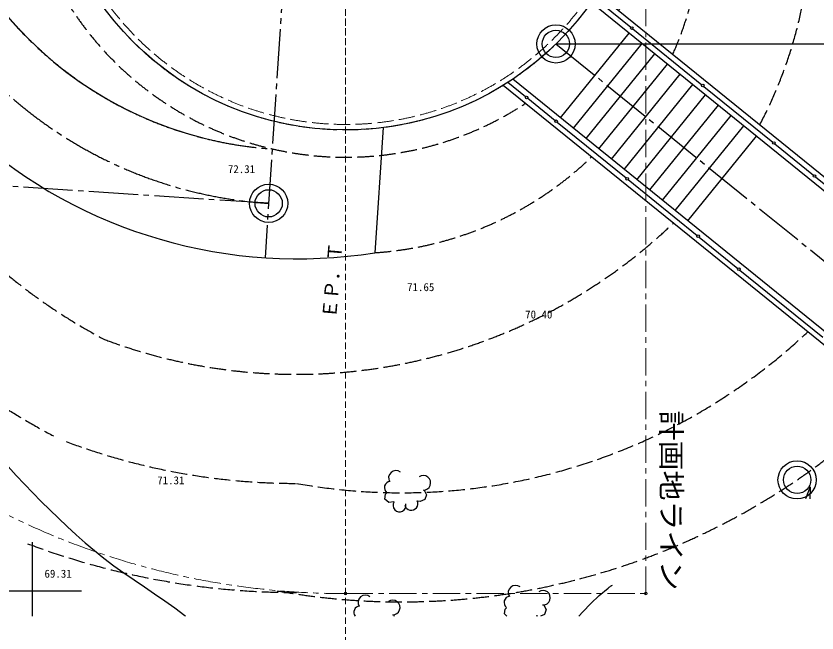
# Model space of a CAD drawing. Units: millimetres on the paper, enlarged 50 times, with parts at other scales. Extents: x -20105 to 20225, y -14150 to 14100.
# Drawn here: x -13650 to -6311, y -4585 to 1071 of the extents above; entities that cross this region are included whole.
import ezdxf
from ezdxf.enums import TextEntityAlignment as Align

# ---------------------------------------------------------------- set-up
doc = ezdxf.new("R2010")
doc.units = ezdxf.units.MM
doc.header["$LTSCALE"] = 50
doc.header["$PDMODE"] = 32
doc.header["$PDSIZE"] = 25
for name, pattern in [('CHAIN1', [8, 5, -1, 1, -1]), ('CHAIN2', [12, 9, -1, 1, -1]), ('DASHED1', [1.8, 1.2, -0.6]), ('DASHED3', [4, 3, -1])]:
    doc.linetypes.add(name, pattern=pattern)
for name, color, linetype in [('0-0_1', 4, 'Continuous'), ('0-3_4', 4, 'Continuous'), ('0-7_8', 4, 'Continuous'), ('0-9_10', 4, 'Continuous'), ('1-1', 4, 'Continuous'), ('1-2_計画', 4, 'DASHED3'), ('1-6', 7, 'Continuous'), ('1-8', 4, 'Continuous'), ('1-9', 4, 'CHAIN2')]:
    doc.layers.add(name, color=color, linetype=linetype)
doc.layers.add('1-0_現況', color=4, linetype='Continuous', lineweight=20)
doc.styles.add('ＭＳ ゴシック', font='')
doc.styles.get('ＭＳ ゴシック').set_extended_font_data('MS Gothic')

msp = doc.modelspace()

# ---------------------------------------------------------------- linework, layer by layer
at = {"layer": '0-0_1'}
for p, q in [((-12194.37, -4355.35), (-12104.1, -4423.55)), ((-8492.97, -4429.58), (-8455.87, -4389.79)), ((-12104.1, -4423.55), (-12096.68, -4429.58))]:
    msp.add_line(p, q, dxfattribs=at)
for points in [[(-13722.87, -3058.37), (-13648.09, -3139.72), (-13572.45, -3220.28), (-13495.86, -3300.02), (-13418.32, -3378.85), (-13339.81, -3456.72), (-13260.29, -3533.51), (-13179.72, -3609.2), (-13098.09, -3683.69), (-13015.35, -3756.91), (-12931.5, -3828.8), (-12843.55, -3899.98), (-12753.19, -3968.08), (-12661.03, -4033.87), (-12567.67, -4098.13), (-12473.71, -4161.64), (-12379.78, -4225.16), (-12286.45, -4289.48), (-12194.37, -4355.35)], [(-8455.87, -4389.79), (-8381.73, -4314.49), (-8305.08, -4241.84), (-8225.37, -4172.45), (-8221.67, -4169.39), (-8217.91, -4166.35), (-8214.09, -4163.36), (-8210.2, -4160.47), (-8206.26, -4157.68), (-8202.21, -4155.05), (-8198.08, -4152.59), (-8193.84, -4150.36), (-8189.49, -4148.38), (-8185.04, -4146.67)]]:
    msp.add_lwpolyline(points, dxfattribs=at)
at = {"layer": '0-3_4'}
for p, q in [((-13500.64, -3751.19), (-13500.64, -4429.58)), ((-13050.64, -4201.19), (-13950.64, -4201.19))]:
    msp.add_line(p, q, dxfattribs=at)
at = {"layer": '0-7_8'}
for p, q in [((-10191.04, -4419.08), (-10185.16, -4429.58)), ((-9152.38, -4429.58), (-9173.6, -4410.37)), ((-8867.3, -4429.58), (-8878.08, -4427.3)), ((-8807.55, -4414), (-8844.28, -4429.58))]:
    msp.add_line(p, q, dxfattribs=at)
for points in [[(-10187.03, -3383.16), (-10234.72, -3389.9), (-10269.68, -3358.27), (-10264.72, -3312.89), (-10253, -3300.37)], [(-9911, -3276.84), (-9887.95, -3317.89), (-9903.61, -3361.9), (-9947.99, -3380.74), (-9974.16, -3375.22)], [(-8814.93, -4328.93), (-8791.87, -4369.99), (-8807.55, -4414)], [(-9173.6, -4410.37), (-9168.62, -4364.98), (-9156.9, -4352.48)]]:
    msp.add_lwpolyline(points, dxfattribs=at)
for centre, radius, start, end in [((-10169.1, -3162.66), 66.92, 50.81749, 211.6198), ((-9917.36, -3208.78), 66.92, 267.51799, 125.58609), ((-10216.5, -3252.9), 57.8, 95.4446, 232.3387), ((-10027.84, -3399.41), 59.95, 194.4274, 25.53119), ((-10135.93, -3415.04), 59.6, 147.3884, 12.41389), ((-9072.97, -4214.76), 66.92, 50.81749, 211.6198), ((-10449.12, -4304.91), 66.92, 50.81749, 211.6198), ((-9120.48, -4305.03), 57.8, 95.4446, 232.3387), ((-8821.32, -4260.88), 66.92, 267.51799, 125.58609), ((-10197.41, -4351.02), 66.92, 267.51799, 125.58609), ((-10496.57, -4395.15), 57.8, 95.4446, 216.55801), ((-8931.71, -4451.53), 59.95, 21.48331, 25.53119)]:
    msp.add_arc(centre, radius, start, end, dxfattribs=at)
at = {"layer": '1-0_現況', "color": 2, "linetype": 'DASHED1'}
for p, q in [((-10629.75, -188), (-10629.75, 6570.74)), ((-10629.75, -4861.78), (-10629.75, 5526.32))]:
    msp.add_line(p, q, dxfattribs=at)
at = {"layer": '1-0_現況', "color": 6, "linetype": 'CHAIN1'}
for p, q in [((-7879.75, -4223.68), (-7879.75, 5526.32)), ((-10629.75, -4223.68), (-7879.75, -4223.68))]:
    msp.add_line(p, q, dxfattribs=at)
at = {"layer": '1-0_現況', "linetype": 'DASHED3'}
for radius in [2750, 2700]:
    msp.add_circle((-10629.75, 2776.32), radius, dxfattribs=at)
at = {"layer": '1-0_現況', "color": 6, "linetype": 'CHAIN1'}
msp.add_arc((-10629.75, 2776.32), 7000, 180, 270, dxfattribs=at)
at = {"layer": '1-0_現況', "color": 6}
for p in [(-10629.75, -4223.68), (-7879.75, -4223.68)]:
    msp.add_point(p, dxfattribs=at)
at = {"layer": '1-1'}
for p, q in [((-8322.86, 1279.41), (-4348.54, -1938.93)), ((-8379.02, 1196.21), (-4411.47, -2016.64)), ((-8269.14, 1171.57), (-8017.69, 967.95)), ((-8659.6, 136.65), (-8030.27, 913.8)), ((-7998.81, 952.66), (-7367.1, 441.12)), ((-8543.02, 42.26), (-7913.7, 819.4)), ((-8426.45, -52.14), (-7797.13, 725.01)), ((-8309.88, -146.54), (-7680.56, 630.61)), ((-8193.31, -240.94), (-7563.99, 536.21)), ((-9142.38, 463.27), (-8980.28, 332)), ((-5040.79, -2793.79), (-9098.5, 492.08)), ((-8076.74, -335.34), (-7447.41, 441.81)), ((-5103.72, -2871.5), (-9187.08, 435.13)), ((-7348.22, 425.82), (-6716.51, -85.72)), ((-8961.39, 316.71), (-8709.94, 113.09)), ((-7960.16, -429.73), (-7330.84, 347.41)), ((-7843.59, -524.13), (-7214.27, 253.02)), ((-7727.02, -618.53), (-7097.7, 158.62)), ((-8691.06, 97.8), (-8059.36, -413.75)), ((-10286.41, 47.84), (-10362.26, -1099.03)), ((-7610.45, -712.93), (-6981.13, 64.22)), ((-7493.88, -807.32), (-6864.55, -30.18)), ((-6697.63, -101.01), (-6342.9, -388.26)), ((-8040.47, -429.04), (-7408.77, -940.58)), ((-6324.02, -403.56), (-5565.75, -1017.58)), ((-7389.88, -955.88), (-7035.16, -1243.13)), ((-7016.27, -1258.42), (-6258.01, -1872.45))]:
    msp.add_line(p, q, dxfattribs=at)
at = {"layer": '1-1', "linetype": 'CHAIN2'}
msp.add_line((-8702.42, 814.72), (-4726.13, -2405.22), dxfattribs=at)
at = {"layer": '1-1'}
for centre, radius in [((-10629.75, 2776.32), 2750), ((-8008.25, 960.3), 12.15), ((-7357.66, 433.47), 12.15), ((-8970.83, 324.35), 12.15), ((-8700.5, 105.44), 12.15), ((-6707.07, -93.36), 12.15), ((-8049.91, -421.39), 12.15), ((-6333.46, -395.91), 12.15), ((-7399.33, -948.23), 12.15), ((-7025.71, -1250.78), 12.15)]:
    msp.add_circle(centre, radius, dxfattribs=at)
for radius, end in [(4500, 279.05585), (3500, 258.23552)]:
    msp.add_arc((-11070.55, 3344.87), radius, 177.85408, end, dxfattribs=at)
at = {"layer": '1-1', "linetype": 'DASHED3'}
msp.add_arc((-10571.25, 2060.29), 3166.23, 273.78453, 313.88997, dxfattribs=at)
at = {"layer": '1-2_計画'}
for centre, radius, start, end in [((-10629.75, 2776.32), 3000, 326.51753, 303.311), ((-10486.01, 1992.38), 4124.85, 332.28561, 27.0674), ((-10395.33, 2730.74), 6230.94, 171.39526, 242.14171), ((-10395.33, 2730.74), 5230.94, 171.39526, 242.14171), ((-10486.01, 1992.38), 3124.85, 335.97081, 27.0674), ((-11081.15, 2786.59), 5000, 249.40831, 313.69858), ((-10118.37, 2137.4), 5436.74, 259.7998, 313.21086), ((-10118.37, 2137.4), 6436.74, 259.7998, 314.42682), ((-11081.15, 2786.59), 6000, 249.40831, 270), ((-11081.15, 2786.59), 7000, 249.40831, 270)]:
    msp.add_arc(centre, radius, start, end, dxfattribs=at)
at = {"layer": '1-6', "color": 4}
msp.add_line((-8702.42, 814.72), (-320.95, 814.72), dxfattribs=at)
at = {"layer": '1-8', "linetype": 'CHAIN2'}
msp.add_line((-11334.51, -646.4), (-15213.3, -389.88), dxfattribs=at)
at = {"layer": '1-8'}
for centre, radius in [((-8702.42, 814.72), 175), ((-8702.42, 814.72), 125), ((-11334.51, -646.4), 175), ((-11334.51, -646.4), 125), ((-6493.02, -3181.3), 175), ((-6493.02, -3181.3), 125)]:
    msp.add_circle(centre, radius, dxfattribs=at)
at = {"layer": '1-8', "linetype": 'CHAIN2'}
for radius, start, end in [(4000, 177.85408, 266.21625), (3500, 177.85408, 266.21623), (3500, 308.47372, 308.47374)]:
    msp.add_arc((-11070.55, 3344.87), radius, start, end, dxfattribs=at)
at = {"layer": '1-9'}
for p, q in [((-11070.55, 3344.87), (-11367.51, -1145.32)), ((-6373.49, -3245.21), (-6417.27, -3353.57)), ((-6373.49, -3245.21), (-6375.72, -3353.57))]:
    msp.add_line(p, q, dxfattribs=at)

# ---------------------------------------------------------------- texts
at = {"layer": '0-9_10', "style": 'ＭＳ ゴシック'}
for s, p in [('72.31', (-11708.17, -391.09)), ('71.65', (-10066.3, -1472.78)), ('70.40', (-8984.61, -1723.9)), ('71.31', (-12355.65, -3243.89)), ('69.31', (-13388.66, -4099.76))]:
    msp.add_text(s, height=73.31, dxfattribs=at).set_placement(p, align=Align.BOTTOM_LEFT)
at = {"layer": '1-0_現況', "color": 3, "style": 'ＭＳ ゴシック', "width": 1.1}
msp.add_text('計画地ライン', height=183.3, rotation=270, dxfattribs=at).set_placement((-7792.19, -2545.27), align=Align.BOTTOM_LEFT)
at = {"layer": '1-8', "color": 7, "style": 'ＭＳ ゴシック'}
msp.add_text('ＥＰ．Ｔ', height=128.3, rotation=85.147, dxfattribs=at).set_placement((-10678.21, -1708.81), align=Align.BOTTOM_LEFT)

doc.saveas('drawing.dxf')
